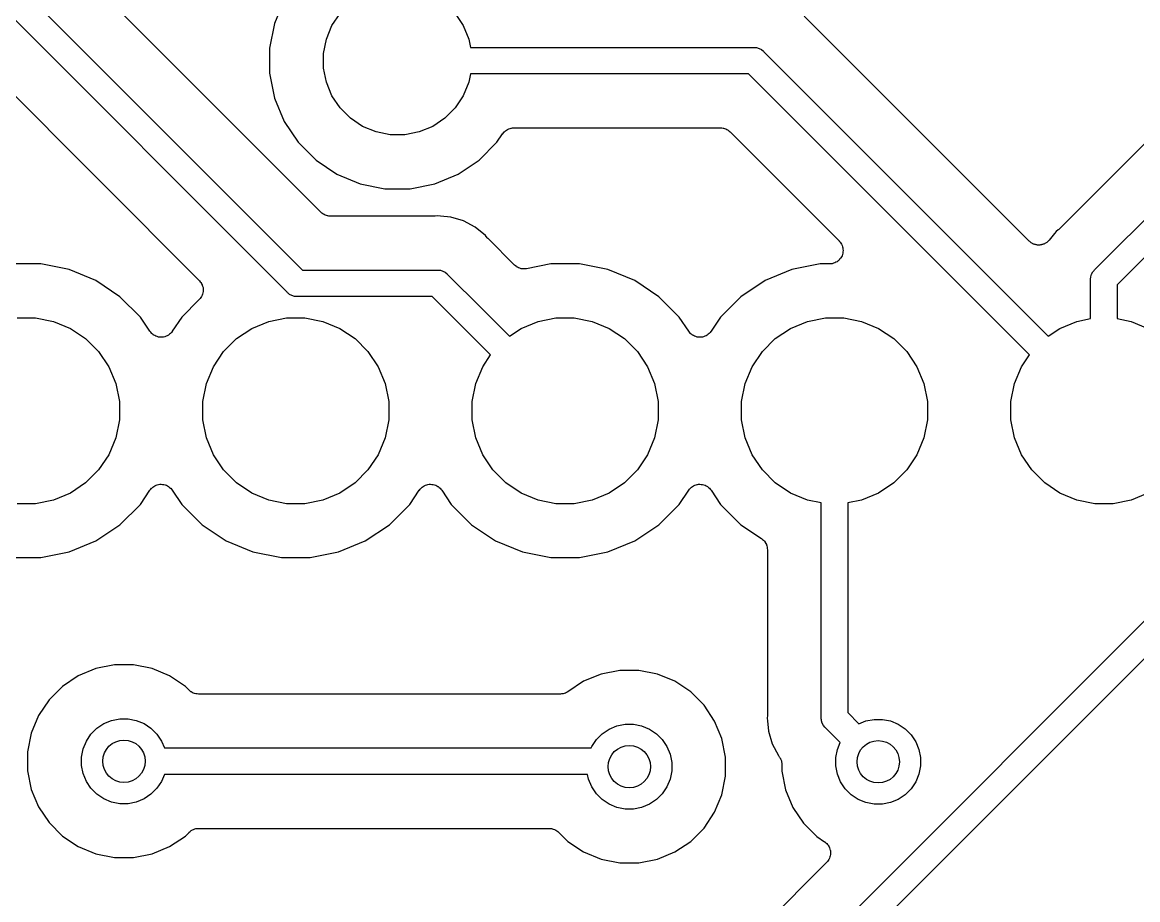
# Model space of a CAD drawing. Extents: x 1.13 to 10.46, y -5.5 to -3.29.
# Drawn here: x 1.7158 to 2.1299, y -4.8177 to -4.492 of the extents above; entities that cross this region are included whole.
import ezdxf

# ---------------------------------------------------------------- set-up
doc = ezdxf.new("R2010")
doc.units = 0
doc.header["$MEASUREMENT"] = 0
doc.layers.add('BLACK', color=7, linetype='CONTINUOUS')

msp = doc.modelspace()

# ---------------------------------------------------------------- linework, layer by layer
at = {"layer": 'BLACK', "linetype": 'CONTINUOUS'}
for p, q in [((1.64265, -4.40683), (1.81982, -4.584)), ((1.81413, -4.59223), (1.63442, -4.41252)), ((1.62224, -4.42863), (1.78151, -4.58789)), ((1.82664, -4.56254), (1.71768, -4.45357)), ((1.81302, -4.4838), (1.80944, -4.49244)), ((1.80944, -4.49244), (1.80762, -4.50162)), ((1.83075, -4.49327), (1.83376, -4.48877)), ((1.87648, -4.48877), (1.87949, -4.49327)), ((2.08961, -4.57326), (2.00606, -4.48972)), ((1.82867, -4.49828), (1.83075, -4.49327)), ((1.87949, -4.49327), (1.88156, -4.49828)), ((1.82762, -4.50359), (1.82867, -4.49828)), ((1.88156, -4.49828), (1.88218, -4.50138)), ((1.80762, -4.50162), (1.80762, -4.51098)), ((1.82762, -4.50901), (1.82762, -4.50359)), ((1.88218, -4.50138), (1.98716, -4.50138)), ((1.98716, -4.50138), (1.9874, -4.50135)), ((1.9874, -4.50135), (1.98764, -4.50138)), ((1.98764, -4.50138), (1.98764, -4.50138)), ((1.98764, -4.50138), (1.98837, -4.50145)), ((1.98837, -4.50145), (1.98929, -4.50173)), ((1.98929, -4.50173), (1.99015, -4.50219)), ((1.99015, -4.50219), (1.9909, -4.5028)), ((1.9909, -4.5028), (1.99105, -4.50299)), ((1.99105, -4.50299), (2.09662, -4.60856)), ((1.82867, -4.51432), (1.82762, -4.50901)), ((2.16365, -4.50586), (2.10074, -4.56877)), ((1.80762, -4.51098), (1.80944, -4.52015)), ((1.88218, -4.51122), (1.88156, -4.51432)), ((1.98536, -4.51122), (1.88218, -4.51122)), ((2.08966, -4.61552), (1.98536, -4.51122)), ((1.83075, -4.51933), (1.82867, -4.51432)), ((1.88156, -4.51432), (1.87949, -4.51933)), ((1.80944, -4.52015), (1.81302, -4.5288)), ((1.83376, -4.52383), (1.83075, -4.51933)), ((1.87949, -4.51933), (1.87648, -4.52383)), ((2.11401, -4.58378), (2.17866, -4.51913)), ((1.83759, -4.52766), (1.83376, -4.52383)), ((1.87648, -4.52383), (1.87265, -4.52766)), ((1.81302, -4.5288), (1.81822, -4.53658)), ((1.84209, -4.53067), (1.83759, -4.52766)), ((1.87265, -4.52766), (1.86814, -4.53067)), ((2.18435, -4.52736), (2.12224, -4.58947)), ((1.8471, -4.53274), (1.84209, -4.53067)), ((1.85241, -4.5338), (1.8471, -4.53274)), ((1.85783, -4.5338), (1.85241, -4.5338)), ((1.86314, -4.53274), (1.85783, -4.5338)), ((1.86814, -4.53067), (1.86314, -4.53274)), ((1.89201, -4.53658), (1.89411, -4.53344)), ((1.89411, -4.53344), (1.89412, -4.53343)), ((1.89412, -4.53342), (1.89415, -4.53338)), ((1.89412, -4.53343), (1.89412, -4.53342)), ((1.89412, -4.53342), (1.89412, -4.53342)), ((1.89415, -4.53338), (1.89445, -4.53303)), ((1.89445, -4.53303), (1.89474, -4.53267)), ((1.89474, -4.53267), (1.89476, -4.53266)), ((1.89476, -4.53266), (1.89478, -4.53264)), ((1.89478, -4.53264), (1.89514, -4.53235)), ((1.89514, -4.53235), (1.8955, -4.53206)), ((1.8955, -4.53206), (1.89552, -4.53204)), ((1.89552, -4.53204), (1.89554, -4.53203)), ((1.89554, -4.53203), (1.89595, -4.53182)), ((1.89595, -4.53182), (1.89636, -4.5316)), ((1.89636, -4.5316), (1.89638, -4.53159)), ((1.89638, -4.53159), (1.89641, -4.53158)), ((1.89641, -4.53158), (1.89685, -4.53145)), ((1.89685, -4.53145), (1.8973, -4.53132)), ((1.8973, -4.53132), (1.89732, -4.53131)), ((1.89732, -4.53131), (1.89734, -4.53131)), ((1.89734, -4.53131), (1.89781, -4.53127)), ((1.89781, -4.53127), (1.89827, -4.53122)), ((1.89827, -4.53122), (1.97501, -4.53122)), ((1.97501, -4.53122), (1.97502, -4.53122)), ((1.97502, -4.53122), (1.97503, -4.53122)), ((1.97503, -4.53122), (1.97503, -4.53122)), ((1.97503, -4.53122), (1.97508, -4.53122)), ((1.97508, -4.53122), (1.97554, -4.53127)), ((1.97554, -4.53127), (1.976, -4.53132)), ((1.976, -4.53132), (1.97602, -4.53133)), ((1.97602, -4.53133), (1.97605, -4.53133)), ((1.97605, -4.53133), (1.97649, -4.53147)), ((1.97649, -4.53147), (1.97693, -4.5316)), ((1.97693, -4.5316), (1.97695, -4.53162)), ((1.97695, -4.53162), (1.97698, -4.53162)), ((1.97698, -4.53162), (1.97738, -4.53185)), ((1.97738, -4.53185), (1.97779, -4.53207)), ((1.97779, -4.53207), (1.97781, -4.53208)), ((1.97781, -4.53208), (1.97783, -4.53209)), ((1.97783, -4.53209), (1.97819, -4.53239)), ((1.97819, -4.53239), (1.97854, -4.53268)), ((1.97854, -4.53268), (2.01904, -4.57318)), ((1.81822, -4.53658), (1.82484, -4.54319)), ((1.8854, -4.54319), (1.89201, -4.53658)), ((1.82484, -4.54319), (1.83262, -4.54839)), ((1.87762, -4.54839), (1.8854, -4.54319)), ((1.83262, -4.54839), (1.84126, -4.55197)), ((1.86897, -4.55197), (1.87762, -4.54839)), ((1.84126, -4.55197), (1.85044, -4.5538)), ((1.85044, -4.5538), (1.8598, -4.5538)), ((1.8598, -4.5538), (1.86897, -4.55197)), ((1.827, -4.56283), (1.82664, -4.56254)), ((1.82735, -4.56313), (1.827, -4.56283)), ((1.82738, -4.56314), (1.82735, -4.56313)), ((1.8274, -4.56316), (1.82738, -4.56314)), ((1.8278, -4.56338), (1.8274, -4.56316)), ((1.82821, -4.5636), (1.8278, -4.56338)), ((1.82823, -4.56361), (1.82821, -4.5636)), ((1.82826, -4.56362), (1.82823, -4.56361)), ((1.8287, -4.56376), (1.82826, -4.56362)), ((1.82914, -4.56389), (1.8287, -4.56376)), ((1.82916, -4.5639), (1.82914, -4.56389)), ((1.82919, -4.56391), (1.82916, -4.5639)), ((1.82965, -4.56395), (1.82919, -4.56391)), ((1.83011, -4.564), (1.82965, -4.56395)), ((1.83016, -4.564), (1.83011, -4.564)), ((1.83018, -4.564), (1.83016, -4.564)), ((1.83016, -4.564), (1.83016, -4.564)), ((1.83016, -4.564), (1.83016, -4.564)), ((1.86856, -4.564), (1.83018, -4.564)), ((1.86877, -4.56398), (1.86856, -4.564)), ((1.86898, -4.56399), (1.86877, -4.56398)), ((1.86905, -4.56398), (1.86898, -4.56399)), ((1.87003, -4.56388), (1.86905, -4.56398)), ((1.87101, -4.56398), (1.87003, -4.56388)), ((1.87491, -4.56436), (1.87101, -4.56398)), ((1.87101, -4.56398), (1.87101, -4.56398)), ((1.87961, -4.56579), (1.87491, -4.56436)), ((1.88394, -4.5681), (1.87961, -4.56579)), ((1.88773, -4.57122), (1.88394, -4.5681)), ((1.88836, -4.57198), (1.88773, -4.57122)), ((2.09899, -4.57048), (2.09701, -4.5729)), ((2.09962, -4.56972), (2.09899, -4.57048)), ((2.09899, -4.57048), (2.09899, -4.57048)), ((2.10038, -4.5691), (2.09962, -4.56972)), ((2.10053, -4.56895), (2.10038, -4.5691)), ((2.10069, -4.56882), (2.10053, -4.56895)), ((2.10074, -4.56877), (2.10069, -4.56882)), ((1.88851, -4.57213), (1.88836, -4.57198)), ((1.88864, -4.57229), (1.88851, -4.57213)), ((1.88869, -4.57234), (1.88864, -4.57229)), ((1.89848, -4.58213), (1.88869, -4.57234)), ((2.01904, -4.57318), (2.01908, -4.57322)), ((2.01908, -4.57322), (2.01908, -4.57322)), ((2.01908, -4.57322), (2.01908, -4.57322)), ((2.01908, -4.57322), (2.01909, -4.57323)), ((2.01909, -4.57323), (2.01939, -4.57361)), ((2.01939, -4.57361), (2.01969, -4.57398)), ((2.01969, -4.57398), (2.0197, -4.57399)), ((2.0197, -4.57399), (2.0197, -4.574)), ((2.0197, -4.574), (2.01992, -4.57442)), ((2.01992, -4.57442), (2.02014, -4.57485)), ((2.02014, -4.57485), (2.02015, -4.57486)), ((2.02015, -4.57486), (2.02015, -4.57486)), ((2.02015, -4.57486), (2.02028, -4.57532)), ((2.02028, -4.57532), (2.02042, -4.57578)), ((2.08978, -4.57341), (2.08961, -4.57326)), ((2.08995, -4.57357), (2.08978, -4.57341)), ((2.09016, -4.57372), (2.08995, -4.57357)), ((2.09036, -4.57388), (2.09016, -4.57372)), ((2.09056, -4.57399), (2.09036, -4.57388)), ((2.09075, -4.57412), (2.09056, -4.57399)), ((2.09099, -4.57422), (2.09075, -4.57412)), ((2.09122, -4.57434), (2.09099, -4.57422)), ((2.09144, -4.57441), (2.09122, -4.57434)), ((2.09165, -4.5745), (2.09144, -4.57441)), ((2.09191, -4.57455), (2.09165, -4.5745)), ((2.09216, -4.57463), (2.09191, -4.57455)), ((2.09238, -4.57465), (2.09216, -4.57463)), ((2.09261, -4.5747), (2.09238, -4.57465)), ((2.09287, -4.5747), (2.09261, -4.5747)), ((2.09313, -4.57473), (2.09287, -4.5747)), ((2.09335, -4.57471), (2.09313, -4.57473)), ((2.09358, -4.57471), (2.09335, -4.57471)), ((2.09384, -4.57466), (2.09358, -4.57471)), ((2.0941, -4.57463), (2.09384, -4.57466)), ((2.09432, -4.57457), (2.0941, -4.57463)), ((2.09454, -4.57453), (2.09432, -4.57457)), ((2.09478, -4.57443), (2.09454, -4.57453)), ((2.09503, -4.57436), (2.09478, -4.57443)), ((2.09524, -4.57425), (2.09503, -4.57436)), ((2.09545, -4.57416), (2.09524, -4.57425)), ((2.09567, -4.57402), (2.09545, -4.57416)), ((2.0959, -4.5739), (2.09567, -4.57402)), ((2.09607, -4.57376), (2.0959, -4.5739)), ((2.09627, -4.57363), (2.09607, -4.57376)), ((2.09645, -4.57345), (2.09627, -4.57363)), ((2.09665, -4.57329), (2.09645, -4.57345)), ((2.0968, -4.57311), (2.09665, -4.57329)), ((2.09696, -4.57295), (2.0968, -4.57311)), ((2.09701, -4.5729), (2.09696, -4.57295)), ((2.01989, -4.57908), (2.01965, -4.57952)), ((2.02011, -4.57867), (2.01989, -4.57908)), ((2.02012, -4.57866), (2.02011, -4.57867)), ((2.02011, -4.57867), (2.02011, -4.57867)), ((2.02026, -4.57819), (2.02012, -4.57866)), ((2.0204, -4.57774), (2.02026, -4.57819)), ((2.02041, -4.57773), (2.0204, -4.57773)), ((2.0204, -4.57773), (2.0204, -4.57774)), ((2.02046, -4.57724), (2.02041, -4.57773)), ((2.02042, -4.57578), (2.02042, -4.57579)), ((2.02042, -4.57579), (2.02042, -4.5758)), ((2.02042, -4.5758), (2.02046, -4.57626)), ((2.02046, -4.57626), (2.02051, -4.57676)), ((2.02051, -4.57677), (2.02046, -4.57724)), ((2.02051, -4.57676), (2.02051, -4.57676)), ((2.02051, -4.57676), (2.02051, -4.57677)), ((1.72269, -4.58172), (1.71196, -4.58172)), ((1.73322, -4.58381), (1.72269, -4.58172)), ((1.89884, -4.58243), (1.89848, -4.58213)), ((1.8992, -4.58273), (1.89884, -4.58243)), ((1.89922, -4.58274), (1.8992, -4.58273)), ((1.89924, -4.58275), (1.89922, -4.58274)), ((1.89964, -4.58297), (1.89924, -4.58275)), ((1.90005, -4.5832), (1.89964, -4.58297)), ((1.90007, -4.5832), (1.90005, -4.5832)), ((1.9001, -4.58322), (1.90007, -4.5832)), ((1.90054, -4.58335), (1.9001, -4.58322)), ((1.90098, -4.58349), (1.90054, -4.58335)), ((1.90101, -4.58349), (1.90098, -4.58349)), ((1.90103, -4.5835), (1.90101, -4.58349)), ((1.90149, -4.58355), (1.90103, -4.5835)), ((1.90195, -4.5836), (1.90149, -4.58355)), ((1.90198, -4.5836), (1.90195, -4.5836)), ((1.902, -4.5836), (1.90198, -4.5836)), ((1.90246, -4.58356), (1.902, -4.5836)), ((1.90292, -4.58352), (1.90246, -4.58356)), ((1.90297, -4.58351), (1.90292, -4.58352)), ((1.90299, -4.5835), (1.90297, -4.58351)), ((1.90297, -4.58351), (1.90297, -4.58351)), ((1.90297, -4.58351), (1.90297, -4.58351)), ((1.91196, -4.58172), (1.90299, -4.5835)), ((1.92269, -4.58172), (1.91196, -4.58172)), ((1.93322, -4.58381), (1.92269, -4.58172)), ((2.01196, -4.58172), (2.00143, -4.58381)), ((2.01551, -4.58172), (2.01196, -4.58172)), ((2.01599, -4.58167), (2.01551, -4.58172)), ((2.01646, -4.58163), (2.01599, -4.58167)), ((2.01647, -4.58163), (2.01646, -4.58163)), ((2.01648, -4.58163), (2.01647, -4.58163)), ((2.01694, -4.58149), (2.01648, -4.58163)), ((2.0174, -4.58135), (2.01694, -4.58149)), ((2.01741, -4.58134), (2.0174, -4.58135)), ((2.0174, -4.58135), (2.0174, -4.58135)), ((2.01784, -4.58112), (2.01741, -4.58134)), ((2.01826, -4.58089), (2.01784, -4.58112)), ((2.01827, -4.58089), (2.01826, -4.58089)), ((2.01865, -4.58058), (2.01827, -4.58089)), ((2.01827, -4.58089), (2.01827, -4.58089)), ((2.01902, -4.58028), (2.01865, -4.58058)), ((2.01903, -4.58027), (2.01902, -4.58027)), ((2.01902, -4.58027), (2.01902, -4.58028)), ((2.01934, -4.57989), (2.01903, -4.58027)), ((2.01964, -4.57953), (2.01934, -4.57989)), ((2.01965, -4.57952), (2.01964, -4.57953)), ((2.01965, -4.57952), (2.01965, -4.57952)), ((1.74314, -4.58792), (1.73322, -4.58381)), ((1.81982, -4.584), (1.86979, -4.584)), ((1.86979, -4.584), (1.87003, -4.58398)), ((1.87003, -4.58398), (1.87027, -4.584)), ((1.87027, -4.584), (1.87027, -4.584)), ((1.87027, -4.584), (1.87099, -4.58408)), ((1.87099, -4.58408), (1.87192, -4.58436)), ((1.87192, -4.58436), (1.87277, -4.58481)), ((1.87277, -4.58481), (1.87352, -4.58543)), ((1.87352, -4.58543), (1.87368, -4.58562)), ((1.87368, -4.58562), (1.88647, -4.59841)), ((1.94314, -4.58792), (1.93322, -4.58381)), ((2.00143, -4.58381), (1.99151, -4.58792)), ((2.11238, -4.58743), (2.11247, -4.58647)), ((2.1124, -4.58767), (2.11238, -4.58743)), ((2.1124, -4.60202), (2.1124, -4.58767)), ((2.11247, -4.58647), (2.11275, -4.58554)), ((2.11275, -4.58554), (2.11321, -4.58468)), ((2.11321, -4.58468), (2.11367, -4.58412)), ((2.11367, -4.58412), (2.11383, -4.58393)), ((2.11367, -4.58412), (2.11367, -4.58412)), ((2.11383, -4.58393), (2.11401, -4.58378)), ((1.75206, -4.59389), (1.74314, -4.58792)), ((1.78151, -4.58789), (1.78153, -4.58792)), ((1.78153, -4.58792), (1.78153, -4.58792)), ((1.78153, -4.58792), (1.78153, -4.58792)), ((1.78153, -4.58792), (1.78155, -4.58794)), ((1.78155, -4.58794), (1.78185, -4.58831)), ((1.78185, -4.58831), (1.78214, -4.58867)), ((1.78214, -4.58867), (1.78215, -4.58869)), ((1.78215, -4.58869), (1.78216, -4.5887)), ((1.78216, -4.5887), (1.78238, -4.58912)), ((1.78238, -4.58912), (1.7826, -4.58954)), ((1.7826, -4.58954), (1.7826, -4.58955)), ((1.7826, -4.58955), (1.78261, -4.58957)), ((1.78261, -4.58957), (1.78274, -4.59002)), ((1.78274, -4.59002), (1.78288, -4.59047)), ((1.78288, -4.59047), (1.78288, -4.59049)), ((1.78288, -4.59049), (1.78289, -4.59051)), ((1.78289, -4.59051), (1.78293, -4.59097)), ((1.78297, -4.59148), (1.78292, -4.59195)), ((1.78293, -4.59097), (1.78297, -4.59144)), ((1.78297, -4.59144), (1.78297, -4.59146)), ((1.78297, -4.59146), (1.78297, -4.59148)), ((1.95206, -4.59389), (1.94314, -4.58792)), ((1.99151, -4.58792), (1.98258, -4.59389)), ((2.12224, -4.58947), (2.12224, -4.60202)), ((1.75966, -4.60148), (1.75206, -4.59389)), ((1.78151, -4.59496), (1.77499, -4.60148)), ((1.7818, -4.5946), (1.78151, -4.59496)), ((1.78211, -4.59424), (1.7818, -4.5946)), ((1.78213, -4.59421), (1.78211, -4.59422)), ((1.78211, -4.59422), (1.78211, -4.59424)), ((1.78235, -4.59379), (1.78213, -4.59421)), ((1.78257, -4.59338), (1.78235, -4.59379)), ((1.78258, -4.59336), (1.78257, -4.59338)), ((1.78259, -4.59335), (1.78258, -4.59336)), ((1.78272, -4.5929), (1.78259, -4.59335)), ((1.78286, -4.59245), (1.78272, -4.5929)), ((1.78287, -4.59243), (1.78286, -4.59245)), ((1.78292, -4.59195), (1.78287, -4.59242)), ((1.78287, -4.59242), (1.78287, -4.59243)), ((1.81429, -4.59242), (1.81413, -4.59223)), ((1.81447, -4.59258), (1.81429, -4.59242)), ((1.81487, -4.5929), (1.81447, -4.59258)), ((1.81447, -4.59258), (1.81447, -4.59258)), ((1.81504, -4.59304), (1.81487, -4.5929)), ((1.81589, -4.59349), (1.81504, -4.59304)), ((1.81682, -4.59378), (1.81589, -4.59349)), ((1.81754, -4.59385), (1.81682, -4.59378)), ((1.81778, -4.59387), (1.81754, -4.59385)), ((1.81754, -4.59385), (1.81754, -4.59385)), ((1.81802, -4.59385), (1.81778, -4.59387)), ((1.86799, -4.59385), (1.81802, -4.59385)), ((1.87951, -4.60537), (1.86799, -4.59385)), ((1.95966, -4.60148), (1.95206, -4.59389)), ((1.98258, -4.59389), (1.97499, -4.60148)), ((1.88647, -4.59841), (1.88647, -4.59841)), ((1.88647, -4.59841), (1.89662, -4.60856)), ((1.71392, -4.60172), (1.72072, -4.60172)), ((1.72072, -4.60172), (1.72739, -4.60305)), ((1.72739, -4.60305), (1.73366, -4.60565)), ((1.76317, -4.60673), (1.75966, -4.60148)), ((1.77499, -4.60148), (1.77148, -4.60673)), ((1.80098, -4.60565), (1.80726, -4.60305)), ((1.80726, -4.60305), (1.81392, -4.60172)), ((1.81392, -4.60172), (1.82072, -4.60172)), ((1.82072, -4.60172), (1.82739, -4.60305)), ((1.82739, -4.60305), (1.83366, -4.60565)), ((1.90098, -4.60565), (1.90726, -4.60305)), ((1.90726, -4.60305), (1.91392, -4.60172)), ((1.91392, -4.60172), (1.92072, -4.60172)), ((1.92072, -4.60172), (1.92739, -4.60305)), ((1.92739, -4.60305), (1.93366, -4.60565)), ((1.96317, -4.60673), (1.95966, -4.60148)), ((1.97499, -4.60148), (1.97148, -4.60673)), ((2.00098, -4.60565), (2.00726, -4.60305)), ((2.00726, -4.60305), (2.01392, -4.60172)), ((2.01392, -4.60172), (2.02072, -4.60172)), ((2.02072, -4.60172), (2.02739, -4.60305)), ((2.02739, -4.60305), (2.03366, -4.60565)), ((2.10098, -4.60565), (2.10726, -4.60305)), ((2.10726, -4.60305), (2.1124, -4.60202)), ((2.12224, -4.60202), (2.12739, -4.60305)), ((2.12739, -4.60305), (2.13366, -4.60565)), ((1.73366, -4.60565), (1.73932, -4.60942)), ((1.76347, -4.6071), (1.76317, -4.60673)), ((1.76377, -4.60747), (1.76347, -4.6071)), ((1.76378, -4.60748), (1.76377, -4.60747)), ((1.76378, -4.60749), (1.76378, -4.60748)), ((1.76415, -4.60779), (1.76378, -4.60749)), ((1.76452, -4.60809), (1.76415, -4.60779)), ((1.76453, -4.6081), (1.76452, -4.60809)), ((1.76454, -4.60811), (1.76453, -4.6081)), ((1.76496, -4.60833), (1.76454, -4.60811)), ((1.76537, -4.60856), (1.76496, -4.60833)), ((1.76963, -4.60836), (1.76921, -4.60858)), ((1.77005, -4.60814), (1.76963, -4.60836)), ((1.77006, -4.60814), (1.77005, -4.60814)), ((1.77007, -4.60813), (1.77006, -4.60814)), ((1.77044, -4.60784), (1.77007, -4.60813)), ((1.77081, -4.60754), (1.77044, -4.60784)), ((1.77082, -4.60752), (1.77081, -4.60754)), ((1.77083, -4.60752), (1.77082, -4.60752)), ((1.77113, -4.60716), (1.77083, -4.60752)), ((1.77144, -4.60679), (1.77113, -4.60716)), ((1.77146, -4.60677), (1.77144, -4.60679)), ((1.77148, -4.60673), (1.77146, -4.60677)), ((1.77146, -4.60677), (1.77146, -4.60677)), ((1.77146, -4.60677), (1.77146, -4.60677)), ((1.79533, -4.60942), (1.80098, -4.60565)), ((1.83366, -4.60565), (1.83932, -4.60942)), ((1.88966, -4.61552), (1.87951, -4.60537)), ((1.87951, -4.60537), (1.87951, -4.60537)), ((1.89662, -4.60856), (1.90098, -4.60565)), ((1.93366, -4.60565), (1.93932, -4.60942)), ((1.96347, -4.6071), (1.96317, -4.60673)), ((1.96377, -4.60747), (1.96347, -4.6071)), ((1.96378, -4.60748), (1.96377, -4.60747)), ((1.96378, -4.60749), (1.96378, -4.60748)), ((1.96415, -4.60779), (1.96378, -4.60749)), ((1.96452, -4.60809), (1.96415, -4.60779)), ((1.96453, -4.6081), (1.96452, -4.60809)), ((1.96454, -4.60811), (1.96453, -4.6081)), ((1.96496, -4.60833), (1.96454, -4.60811)), ((1.96537, -4.60856), (1.96496, -4.60833)), ((1.96963, -4.60836), (1.96921, -4.60858)), ((1.97005, -4.60814), (1.96963, -4.60836)), ((1.97006, -4.60814), (1.97005, -4.60814)), ((1.97007, -4.60813), (1.97006, -4.60814)), ((1.97044, -4.60784), (1.97007, -4.60813)), ((1.97081, -4.60754), (1.97044, -4.60784)), ((1.97082, -4.60752), (1.97081, -4.60754)), ((1.97083, -4.60752), (1.97082, -4.60752)), ((1.97113, -4.60716), (1.97083, -4.60752)), ((1.97144, -4.60679), (1.97113, -4.60716)), ((1.97146, -4.60677), (1.97144, -4.60679)), ((1.97148, -4.60673), (1.97146, -4.60677)), ((1.97146, -4.60677), (1.97146, -4.60677)), ((1.97146, -4.60677), (1.97146, -4.60677)), ((1.99533, -4.60942), (2.00098, -4.60565)), ((2.03366, -4.60565), (2.03932, -4.60942)), ((2.09662, -4.60856), (2.10098, -4.60565)), ((1.73932, -4.60942), (1.74412, -4.61423)), ((1.76539, -4.60856), (1.76537, -4.60856)), ((1.7654, -4.60857), (1.76539, -4.60856)), ((1.76585, -4.60871), (1.7654, -4.60857)), ((1.7663, -4.60885), (1.76585, -4.60871)), ((1.76632, -4.60885), (1.7663, -4.60885)), ((1.76633, -4.60885), (1.76632, -4.60885)), ((1.7668, -4.6089), (1.76633, -4.60885)), ((1.76727, -4.60895), (1.7668, -4.6089)), ((1.76729, -4.60895), (1.76727, -4.60895)), ((1.7673, -4.60895), (1.76729, -4.60895)), ((1.76777, -4.60891), (1.7673, -4.60895)), ((1.76825, -4.60887), (1.76777, -4.60891)), ((1.76826, -4.60886), (1.76825, -4.60887)), ((1.76827, -4.60886), (1.76826, -4.60886)), ((1.76873, -4.60873), (1.76827, -4.60886)), ((1.76918, -4.60859), (1.76873, -4.60873)), ((1.7692, -4.60859), (1.76918, -4.60859)), ((1.76921, -4.60858), (1.7692, -4.60859)), ((1.79052, -4.61423), (1.79533, -4.60942)), ((1.83932, -4.60942), (1.84412, -4.61423)), ((1.93932, -4.60942), (1.94412, -4.61423)), ((1.96539, -4.60856), (1.96537, -4.60856)), ((1.9654, -4.60857), (1.96539, -4.60856)), ((1.96585, -4.60871), (1.9654, -4.60857)), ((1.9663, -4.60885), (1.96585, -4.60871)), ((1.96632, -4.60885), (1.9663, -4.60885)), ((1.96633, -4.60885), (1.96632, -4.60885)), ((1.9668, -4.6089), (1.96633, -4.60885)), ((1.96727, -4.60895), (1.9668, -4.6089)), ((1.96729, -4.60895), (1.96727, -4.60895)), ((1.9673, -4.60895), (1.96729, -4.60895)), ((1.96777, -4.60891), (1.9673, -4.60895)), ((1.96825, -4.60887), (1.96777, -4.60891)), ((1.96826, -4.60886), (1.96825, -4.60887)), ((1.96827, -4.60886), (1.96826, -4.60886)), ((1.96873, -4.60873), (1.96827, -4.60886)), ((1.96918, -4.60859), (1.96873, -4.60873)), ((1.9692, -4.60859), (1.96918, -4.60859)), ((1.96921, -4.60858), (1.9692, -4.60859)), ((1.99052, -4.61423), (1.99533, -4.60942)), ((2.03932, -4.60942), (2.04412, -4.61423)), ((1.74412, -4.61423), (1.7479, -4.61988)), ((1.78675, -4.61988), (1.79052, -4.61423)), ((1.84412, -4.61423), (1.8479, -4.61988)), ((1.88675, -4.61988), (1.88966, -4.61552)), ((1.94412, -4.61423), (1.9479, -4.61988)), ((1.98675, -4.61988), (1.99052, -4.61423)), ((2.04412, -4.61423), (2.0479, -4.61988)), ((2.08675, -4.61988), (2.08966, -4.61552)), ((1.7479, -4.61988), (1.7505, -4.62616)), ((1.78415, -4.62616), (1.78675, -4.61988)), ((1.8479, -4.61988), (1.8505, -4.62616)), ((1.88415, -4.62616), (1.88675, -4.61988)), ((1.9479, -4.61988), (1.9505, -4.62616)), ((1.98415, -4.62616), (1.98675, -4.61988)), ((2.0479, -4.61988), (2.0505, -4.62616)), ((2.08415, -4.62616), (2.08675, -4.61988)), ((1.7505, -4.62616), (1.75182, -4.63282)), ((1.78282, -4.63282), (1.78415, -4.62616)), ((1.8505, -4.62616), (1.85182, -4.63282)), ((1.88282, -4.63282), (1.88415, -4.62616)), ((1.9505, -4.62616), (1.95182, -4.63282)), ((1.98282, -4.63282), (1.98415, -4.62616)), ((2.0505, -4.62616), (2.05182, -4.63282)), ((2.08282, -4.63282), (2.08415, -4.62616)), ((1.75182, -4.63282), (1.75182, -4.63962)), ((1.78282, -4.63962), (1.78282, -4.63282)), ((1.85182, -4.63282), (1.85182, -4.63962)), ((1.88282, -4.63962), (1.88282, -4.63282)), ((1.95182, -4.63282), (1.95182, -4.63962)), ((1.98282, -4.63962), (1.98282, -4.63282)), ((2.05182, -4.63282), (2.05182, -4.63962)), ((2.08282, -4.63962), (2.08282, -4.63282)), ((1.75182, -4.63962), (1.7505, -4.64628)), ((1.78415, -4.64628), (1.78282, -4.63962)), ((1.85182, -4.63962), (1.8505, -4.64628)), ((1.88415, -4.64628), (1.88282, -4.63962)), ((1.95182, -4.63962), (1.9505, -4.64628)), ((1.98415, -4.64628), (1.98282, -4.63962)), ((2.05182, -4.63962), (2.0505, -4.64628)), ((2.08415, -4.64628), (2.08282, -4.63962)), ((1.7505, -4.64628), (1.7479, -4.65256)), ((1.78675, -4.65256), (1.78415, -4.64628)), ((1.8505, -4.64628), (1.8479, -4.65256)), ((1.88675, -4.65256), (1.88415, -4.64628)), ((1.9505, -4.64628), (1.9479, -4.65256)), ((1.98675, -4.65256), (1.98415, -4.64628)), ((2.0505, -4.64628), (2.0479, -4.65256)), ((2.08675, -4.65256), (2.08415, -4.64628)), ((1.7479, -4.65256), (1.74412, -4.65821)), ((1.79052, -4.65821), (1.78675, -4.65256)), ((1.8479, -4.65256), (1.84412, -4.65821)), ((1.89052, -4.65821), (1.88675, -4.65256)), ((1.9479, -4.65256), (1.94412, -4.65821)), ((1.99052, -4.65821), (1.98675, -4.65256)), ((2.0479, -4.65256), (2.04412, -4.65821)), ((2.09052, -4.65821), (2.08675, -4.65256)), ((1.92702, -4.91956), (2.18966, -4.65692)), ((1.74412, -4.65821), (1.73932, -4.66302)), ((1.79533, -4.66302), (1.79052, -4.65821)), ((1.84412, -4.65821), (1.83932, -4.66302)), ((1.89533, -4.66302), (1.89052, -4.65821)), ((1.94412, -4.65821), (1.93932, -4.66302)), ((1.99533, -4.66302), (1.99052, -4.65821)), ((2.04412, -4.65821), (2.03932, -4.66302)), ((2.09533, -4.66302), (2.09052, -4.65821)), ((1.73932, -4.66302), (1.73366, -4.66679)), ((1.75966, -4.67096), (1.76317, -4.66571)), ((1.76317, -4.66571), (1.76319, -4.66567)), ((1.76319, -4.66567), (1.7632, -4.66565)), ((1.76319, -4.66567), (1.76319, -4.66567)), ((1.76319, -4.66567), (1.76319, -4.66567)), ((1.7632, -4.66565), (1.76351, -4.66528)), ((1.76351, -4.66528), (1.76382, -4.66492)), ((1.76382, -4.66492), (1.76383, -4.66492)), ((1.76383, -4.66491), (1.76421, -4.66461)), ((1.76383, -4.66492), (1.76383, -4.66491)), ((1.76421, -4.66461), (1.76457, -4.66431)), ((1.76457, -4.66431), (1.76459, -4.6643)), ((1.76459, -4.6643), (1.7646, -4.6643)), ((1.7646, -4.6643), (1.76502, -4.66408)), ((1.76502, -4.66408), (1.76544, -4.66386)), ((1.76544, -4.66386), (1.76545, -4.66385)), ((1.76545, -4.66385), (1.76546, -4.66385)), ((1.76546, -4.66385), (1.76592, -4.66371)), ((1.76592, -4.66371), (1.76637, -4.66358)), ((1.76637, -4.66358), (1.76639, -4.66358)), ((1.76639, -4.66358), (1.7664, -4.66357)), ((1.7664, -4.66357), (1.76687, -4.66353)), ((1.76687, -4.66353), (1.76734, -4.66349)), ((1.76734, -4.66349), (1.76736, -4.66349)), ((1.76736, -4.66349), (1.76737, -4.66349)), ((1.76737, -4.66349), (1.76784, -4.66354)), ((1.76784, -4.66354), (1.76832, -4.66359)), ((1.76832, -4.66359), (1.76833, -4.66359)), ((1.76833, -4.66359), (1.76834, -4.66359)), ((1.76834, -4.66359), (1.76879, -4.66373)), ((1.76879, -4.66373), (1.76925, -4.66387)), ((1.76925, -4.66387), (1.76926, -4.66388)), ((1.76926, -4.66388), (1.76927, -4.66388)), ((1.76927, -4.66388), (1.76969, -4.66411)), ((1.76969, -4.66411), (1.77011, -4.66433)), ((1.77011, -4.66433), (1.77012, -4.66434)), ((1.77012, -4.66434), (1.77013, -4.66435)), ((1.77013, -4.66435), (1.77049, -4.66465)), ((1.77049, -4.66465), (1.77086, -4.66495)), ((1.77086, -4.66495), (1.77087, -4.66497)), ((1.77087, -4.66497), (1.77088, -4.66497)), ((1.77088, -4.66497), (1.77118, -4.66534)), ((1.77118, -4.66534), (1.77148, -4.66571)), ((1.77148, -4.66571), (1.77499, -4.67096)), ((1.80098, -4.66679), (1.79533, -4.66302)), ((1.83932, -4.66302), (1.83366, -4.66679)), ((1.85966, -4.67096), (1.86317, -4.66571)), ((1.86317, -4.66571), (1.86319, -4.66567)), ((1.86319, -4.66567), (1.8632, -4.66565)), ((1.86319, -4.66567), (1.86319, -4.66567)), ((1.86319, -4.66567), (1.86319, -4.66567)), ((1.8632, -4.66565), (1.86351, -4.66528)), ((1.86351, -4.66528), (1.86382, -4.66492)), ((1.86382, -4.66492), (1.86383, -4.66492)), ((1.86383, -4.66491), (1.86421, -4.66461)), ((1.86383, -4.66492), (1.86383, -4.66491)), ((1.86421, -4.66461), (1.86457, -4.66431)), ((1.86457, -4.66431), (1.86459, -4.6643)), ((1.86459, -4.6643), (1.8646, -4.6643)), ((1.8646, -4.6643), (1.86502, -4.66408)), ((1.86502, -4.66408), (1.86544, -4.66386)), ((1.86544, -4.66386), (1.86545, -4.66385)), ((1.86545, -4.66385), (1.86546, -4.66385)), ((1.86546, -4.66385), (1.86592, -4.66371)), ((1.86592, -4.66371), (1.86637, -4.66358)), ((1.86637, -4.66358), (1.86639, -4.66358)), ((1.86639, -4.66358), (1.8664, -4.66357)), ((1.8664, -4.66357), (1.86687, -4.66353)), ((1.86687, -4.66353), (1.86734, -4.66349)), ((1.86734, -4.66349), (1.86736, -4.66349)), ((1.86736, -4.66349), (1.86737, -4.66349)), ((1.86737, -4.66349), (1.86784, -4.66354)), ((1.86784, -4.66354), (1.86832, -4.66359)), ((1.86832, -4.66359), (1.86833, -4.66359)), ((1.86833, -4.66359), (1.86834, -4.66359)), ((1.86834, -4.66359), (1.86879, -4.66373)), ((1.86879, -4.66373), (1.86925, -4.66387)), ((1.86925, -4.66387), (1.86926, -4.66388)), ((1.86926, -4.66388), (1.86927, -4.66388)), ((1.86927, -4.66388), (1.86969, -4.66411)), ((1.86969, -4.66411), (1.87011, -4.66433)), ((1.87011, -4.66433), (1.87012, -4.66434)), ((1.87012, -4.66434), (1.87013, -4.66435)), ((1.87013, -4.66435), (1.87049, -4.66465)), ((1.87049, -4.66465), (1.87086, -4.66495)), ((1.87086, -4.66495), (1.87087, -4.66497)), ((1.87087, -4.66497), (1.87088, -4.66497)), ((1.87088, -4.66497), (1.87118, -4.66534)), ((1.87118, -4.66534), (1.87148, -4.66571)), ((1.87148, -4.66571), (1.87499, -4.67096)), ((1.90098, -4.66679), (1.89533, -4.66302)), ((1.93932, -4.66302), (1.93366, -4.66679)), ((2.19662, -4.66388), (1.93525, -4.92525)), ((1.95966, -4.67096), (1.96317, -4.66571)), ((1.96317, -4.66571), (1.96319, -4.66567)), ((1.96319, -4.66567), (1.9632, -4.66565)), ((1.96319, -4.66567), (1.96319, -4.66567)), ((1.96319, -4.66567), (1.96319, -4.66567)), ((1.9632, -4.66565), (1.96351, -4.66528)), ((1.96351, -4.66528), (1.96382, -4.66492)), ((1.96382, -4.66492), (1.96383, -4.66492)), ((1.96383, -4.66491), (1.96421, -4.66461)), ((1.96383, -4.66492), (1.96383, -4.66491)), ((1.96421, -4.66461), (1.96457, -4.66431)), ((1.96457, -4.66431), (1.96459, -4.6643)), ((1.96459, -4.6643), (1.9646, -4.6643)), ((1.9646, -4.6643), (1.96502, -4.66408)), ((1.96502, -4.66408), (1.96544, -4.66386)), ((1.96544, -4.66386), (1.96545, -4.66385)), ((1.96545, -4.66385), (1.96546, -4.66385)), ((1.96546, -4.66385), (1.96592, -4.66371)), ((1.96592, -4.66371), (1.96637, -4.66358)), ((1.96637, -4.66358), (1.96639, -4.66358)), ((1.96639, -4.66358), (1.9664, -4.66357)), ((1.9664, -4.66357), (1.96687, -4.66353)), ((1.96687, -4.66353), (1.96734, -4.66349)), ((1.96734, -4.66349), (1.96736, -4.66349)), ((1.96736, -4.66349), (1.96737, -4.66349)), ((1.96737, -4.66349), (1.96784, -4.66354)), ((1.96784, -4.66354), (1.96832, -4.66359)), ((1.96832, -4.66359), (1.96833, -4.66359)), ((1.96833, -4.66359), (1.96834, -4.66359)), ((1.96834, -4.66359), (1.96879, -4.66373)), ((1.96879, -4.66373), (1.96925, -4.66387)), ((1.96925, -4.66387), (1.96926, -4.66388)), ((1.96926, -4.66388), (1.96927, -4.66388)), ((1.96927, -4.66388), (1.96969, -4.66411)), ((1.96969, -4.66411), (1.97011, -4.66433)), ((1.97011, -4.66433), (1.97012, -4.66434)), ((1.97012, -4.66434), (1.97013, -4.66435)), ((1.97013, -4.66435), (1.97049, -4.66465)), ((1.97049, -4.66465), (1.97086, -4.66495)), ((1.97086, -4.66495), (1.97087, -4.66497)), ((1.97087, -4.66497), (1.97088, -4.66497)), ((1.97088, -4.66497), (1.97118, -4.66534)), ((1.97118, -4.66534), (1.97148, -4.66571)), ((1.97148, -4.66571), (1.97499, -4.67096)), ((2.00098, -4.66679), (1.99533, -4.66302)), ((2.03932, -4.66302), (2.03366, -4.66679)), ((2.10098, -4.66679), (2.09533, -4.66302)), ((1.72739, -4.66939), (1.72072, -4.67072)), ((1.73366, -4.66679), (1.72739, -4.66939)), ((1.80726, -4.66939), (1.80098, -4.66679)), ((1.81392, -4.67072), (1.80726, -4.66939)), ((1.82739, -4.66939), (1.82072, -4.67072)), ((1.83366, -4.66679), (1.82739, -4.66939)), ((1.90726, -4.66939), (1.90098, -4.66679)), ((1.91392, -4.67072), (1.90726, -4.66939)), ((1.92739, -4.66939), (1.92072, -4.67072)), ((1.93366, -4.66679), (1.92739, -4.66939)), ((2.00726, -4.66939), (2.00098, -4.66679)), ((2.0124, -4.67042), (2.00726, -4.66939)), ((2.0124, -4.75007), (2.0124, -4.67042)), ((2.02739, -4.66939), (2.02224, -4.67042)), ((2.02224, -4.67042), (2.02224, -4.74827)), ((2.03366, -4.66679), (2.02739, -4.66939)), ((2.10726, -4.66939), (2.10098, -4.66679)), ((2.11392, -4.67072), (2.10726, -4.66939)), ((2.12739, -4.66939), (2.12072, -4.67072)), ((2.13366, -4.66679), (2.12739, -4.66939)), ((1.72072, -4.67072), (1.71392, -4.67072)), ((1.75206, -4.67855), (1.75966, -4.67096)), ((1.77499, -4.67096), (1.78258, -4.67855)), ((1.82072, -4.67072), (1.81392, -4.67072)), ((1.85206, -4.67855), (1.85966, -4.67096)), ((1.87499, -4.67096), (1.88258, -4.67855)), ((1.92072, -4.67072), (1.91392, -4.67072)), ((1.95206, -4.67855), (1.95966, -4.67096)), ((1.97499, -4.67096), (1.98258, -4.67855)), ((2.12072, -4.67072), (2.11392, -4.67072)), ((1.74314, -4.68452), (1.75206, -4.67855)), ((1.78258, -4.67855), (1.79151, -4.68452)), ((1.84314, -4.68452), (1.85206, -4.67855)), ((1.88258, -4.67855), (1.89151, -4.68452)), ((1.94314, -4.68452), (1.95206, -4.67855)), ((1.98258, -4.67855), (1.99018, -4.68363)), ((1.73322, -4.68863), (1.74314, -4.68452)), ((1.79151, -4.68452), (1.80143, -4.68863)), ((1.83322, -4.68863), (1.84314, -4.68452)), ((1.89151, -4.68452), (1.90143, -4.68863)), ((1.93322, -4.68863), (1.94314, -4.68452)), ((1.99018, -4.68363), (1.9902, -4.68364)), ((1.9902, -4.68364), (1.9902, -4.68364)), ((1.9902, -4.68364), (1.9902, -4.68364)), ((1.9902, -4.68364), (1.99024, -4.68367)), ((1.99024, -4.68367), (1.99059, -4.68397)), ((1.99059, -4.68397), (1.99095, -4.68426)), ((1.99095, -4.68426), (1.99096, -4.68428)), ((1.99096, -4.68428), (1.99098, -4.6843)), ((1.99098, -4.6843), (1.99127, -4.68466)), ((1.99127, -4.68466), (1.99157, -4.68502)), ((1.99157, -4.68502), (1.99158, -4.68504)), ((1.99158, -4.68504), (1.99159, -4.68506)), ((1.99159, -4.68506), (1.99181, -4.68547)), ((1.99181, -4.68547), (1.99202, -4.68588)), ((1.99202, -4.68588), (1.99203, -4.68591)), ((1.99203, -4.68591), (1.99204, -4.68593)), ((1.99204, -4.68593), (1.99217, -4.68637)), ((1.99217, -4.68637), (1.99231, -4.68682)), ((1.99231, -4.68682), (1.99231, -4.68684)), ((1.99231, -4.68684), (1.99232, -4.68686)), ((1.99232, -4.68686), (1.99236, -4.68733)), ((1.71196, -4.69072), (1.72269, -4.69072)), ((1.72269, -4.69072), (1.73322, -4.68863)), ((1.80143, -4.68863), (1.81196, -4.69072)), ((1.81196, -4.69072), (1.82269, -4.69072)), ((1.82269, -4.69072), (1.83322, -4.68863)), ((1.90143, -4.68863), (1.91196, -4.69072)), ((1.91196, -4.69072), (1.92269, -4.69072)), ((1.92269, -4.69072), (1.93322, -4.68863)), ((1.99236, -4.68733), (1.9924, -4.68779)), ((1.9924, -4.68779), (1.9924, -4.74884)), ((1.7431, -4.73194), (1.73659, -4.73463)), ((1.75001, -4.73057), (1.7431, -4.73194)), ((1.75705, -4.73057), (1.75001, -4.73057)), ((1.76395, -4.73194), (1.75705, -4.73057)), ((1.77046, -4.73463), (1.76395, -4.73194)), ((1.93761, -4.73257), (1.9307, -4.73394)), ((1.94465, -4.73257), (1.93761, -4.73257)), ((1.95155, -4.73394), (1.94465, -4.73257)), ((1.73659, -4.73463), (1.73074, -4.73855)), ((1.77632, -4.73855), (1.77046, -4.73463)), ((1.92419, -4.73663), (1.91833, -4.74055)), ((1.9307, -4.73394), (1.92419, -4.73663)), ((1.95806, -4.73663), (1.95155, -4.73394)), ((1.96392, -4.74055), (1.95806, -4.73663)), ((1.73074, -4.73855), (1.72576, -4.74353)), ((1.7777, -4.73993), (1.77632, -4.73855)), ((1.77805, -4.74022), (1.7777, -4.73993)), ((1.77841, -4.74052), (1.77805, -4.74022)), ((1.77843, -4.74053), (1.77841, -4.74052)), ((1.77845, -4.74055), (1.77843, -4.74053)), ((1.77886, -4.74076), (1.77845, -4.74055)), ((1.77926, -4.74099), (1.77886, -4.74076)), ((1.91787, -4.7408), (1.91746, -4.74101)), ((1.91828, -4.74059), (1.91787, -4.7408)), ((1.91832, -4.74056), (1.91828, -4.74059)), ((1.91833, -4.74055), (1.91832, -4.74056)), ((1.91832, -4.74056), (1.91832, -4.74056)), ((1.91832, -4.74056), (1.91832, -4.74056)), ((1.96889, -4.74553), (1.96392, -4.74055)), ((1.72576, -4.74353), (1.72185, -4.74938)), ((1.77929, -4.741), (1.77926, -4.74099)), ((1.77931, -4.74101), (1.77929, -4.741)), ((1.77975, -4.74114), (1.77931, -4.74101)), ((1.78019, -4.74128), (1.77975, -4.74114)), ((1.78022, -4.74129), (1.78019, -4.74128)), ((1.78024, -4.74129), (1.78022, -4.74129)), ((1.7807, -4.74134), (1.78024, -4.74129)), ((1.78116, -4.74139), (1.7807, -4.74134)), ((1.78121, -4.74139), (1.78116, -4.74139)), ((1.78122, -4.74139), (1.78121, -4.74139)), ((1.78123, -4.74139), (1.78122, -4.74139)), ((1.78122, -4.74139), (1.78122, -4.74139)), ((1.91556, -4.74139), (1.78123, -4.74139)), ((1.91601, -4.74135), (1.91556, -4.74139)), ((1.91647, -4.74131), (1.91601, -4.74135)), ((1.9165, -4.7413), (1.91647, -4.74131)), ((1.91653, -4.7413), (1.9165, -4.7413)), ((1.91697, -4.74116), (1.91653, -4.7413)), ((1.91741, -4.74104), (1.91697, -4.74116)), ((1.91743, -4.74102), (1.91741, -4.74104)), ((1.91746, -4.74101), (1.91743, -4.74102)), ((1.97281, -4.75138), (1.96889, -4.74553)), ((1.9924, -4.74891), (1.99238, -4.74912)), ((1.99238, -4.74912), (1.99238, -4.74933)), ((1.9924, -4.74884), (1.9924, -4.74891)), ((2.02224, -4.74827), (2.0264, -4.75242)), ((1.72185, -4.74938), (1.71915, -4.75589)), ((1.74349, -4.75408), (1.74607, -4.75236)), ((1.74607, -4.75236), (1.74893, -4.75117)), ((1.74893, -4.75117), (1.75198, -4.75057)), ((1.75198, -4.75057), (1.75508, -4.75057)), ((1.75508, -4.75057), (1.75812, -4.75117)), ((1.75812, -4.75117), (1.76099, -4.75236)), ((1.76099, -4.75236), (1.76357, -4.75408)), ((1.93367, -4.75436), (1.93653, -4.75317)), ((1.93653, -4.75317), (1.93958, -4.75257)), ((1.93958, -4.75257), (1.94268, -4.75257)), ((1.94268, -4.75257), (1.94572, -4.75317)), ((1.94572, -4.75317), (1.94859, -4.75436)), ((1.9755, -4.75789), (1.97281, -4.75138)), ((1.99238, -4.74933), (1.99228, -4.75031)), ((1.99228, -4.75031), (1.99238, -4.75129)), ((1.99238, -4.75129), (1.99276, -4.75519)), ((2.01238, -4.75031), (2.0124, -4.75007)), ((2.0124, -4.75055), (2.01238, -4.75031)), ((2.01244, -4.75091), (2.0124, -4.75055)), ((2.01247, -4.75127), (2.01244, -4.75091)), ((2.01275, -4.7522), (2.01247, -4.75127)), ((2.01321, -4.75306), (2.01275, -4.7522)), ((2.01366, -4.75361), (2.01321, -4.75306)), ((2.0264, -4.75242), (2.02893, -4.75137)), ((2.02893, -4.75137), (2.03198, -4.75077)), ((2.03198, -4.75077), (2.03508, -4.75077)), ((2.03508, -4.75077), (2.03812, -4.75137)), ((2.03812, -4.75137), (2.04099, -4.75256)), ((2.04099, -4.75256), (2.04357, -4.75428)), ((1.71915, -4.75589), (1.71778, -4.76279)), ((1.73957, -4.75885), (1.7413, -4.75627)), ((1.7413, -4.75627), (1.74349, -4.75408)), ((1.76357, -4.75408), (1.76576, -4.75627)), ((1.76576, -4.75627), (1.76748, -4.75885)), ((1.9289, -4.75827), (1.93109, -4.75608)), ((1.93109, -4.75608), (1.93367, -4.75436)), ((1.94859, -4.75436), (1.95117, -4.75608)), ((1.95117, -4.75608), (1.95336, -4.75827)), ((1.99276, -4.75519), (1.99419, -4.75989)), ((2.01383, -4.75381), (2.01366, -4.75361)), ((2.01401, -4.75396), (2.01383, -4.75381)), ((2.01944, -4.75938), (2.01401, -4.75396)), ((2.04357, -4.75428), (2.04576, -4.75647)), ((2.04576, -4.75647), (2.04748, -4.75905)), ((1.73838, -4.76172), (1.73957, -4.75885)), ((1.76748, -4.75885), (1.76853, -4.76139)), ((1.76853, -4.76139), (1.92695, -4.76139)), ((1.92695, -4.76139), (1.92717, -4.76085)), ((1.92717, -4.76085), (1.9289, -4.75827)), ((1.95336, -4.75827), (1.95508, -4.76085)), ((1.95508, -4.76085), (1.95627, -4.76372)), ((1.97688, -4.76479), (1.9755, -4.75789)), ((1.99419, -4.75989), (1.9965, -4.76422)), ((2.01838, -4.76192), (2.01944, -4.75938)), ((2.04748, -4.75905), (2.04867, -4.76192)), ((1.71778, -4.76279), (1.71778, -4.76983)), ((1.73778, -4.76476), (1.73838, -4.76172)), ((1.73778, -4.76786), (1.73778, -4.76476)), ((1.95627, -4.76372), (1.95688, -4.76676)), ((1.97688, -4.77183), (1.97688, -4.76479)), ((1.9965, -4.76422), (1.99664, -4.7644)), ((1.99664, -4.7644), (1.99669, -4.76445)), ((1.99669, -4.76445), (1.99681, -4.76463)), ((1.99681, -4.76463), (1.99694, -4.7648)), ((1.99694, -4.7648), (1.99707, -4.76504)), ((1.99707, -4.76504), (1.99722, -4.76527)), ((1.99722, -4.76527), (1.9973, -4.76547)), ((1.9973, -4.76547), (1.9974, -4.76566)), ((1.9974, -4.76566), (1.99748, -4.76592)), ((2.01778, -4.76496), (2.01838, -4.76192)), ((2.01778, -4.76806), (2.01778, -4.76496)), ((2.04867, -4.76192), (2.04928, -4.76496)), ((2.04928, -4.76496), (2.04928, -4.76806)), ((1.71778, -4.76983), (1.71915, -4.77674)), ((1.73838, -4.77091), (1.73778, -4.76786)), ((1.95688, -4.76986), (1.95627, -4.77291)), ((1.95688, -4.76676), (1.95688, -4.76986)), ((1.99748, -4.76592), (1.99758, -4.76617)), ((1.99758, -4.76617), (1.99762, -4.76639)), ((1.99762, -4.76639), (1.99768, -4.7666)), ((1.99768, -4.7666), (1.99771, -4.76687)), ((1.99771, -4.76687), (1.99776, -4.76713)), ((1.99776, -4.76713), (1.99776, -4.76735)), ((1.99776, -4.76735), (1.99778, -4.76757)), ((1.99778, -4.76757), (1.99778, -4.77003)), ((2.01838, -4.77111), (2.01778, -4.76806)), ((2.04928, -4.76806), (2.04867, -4.77111)), ((1.73957, -4.77377), (1.73838, -4.77091)), ((1.7413, -4.77635), (1.73957, -4.77377)), ((1.76748, -4.77377), (1.76576, -4.77635)), ((1.76853, -4.77123), (1.76748, -4.77377)), ((1.92565, -4.77123), (1.76853, -4.77123)), ((1.92598, -4.77291), (1.92565, -4.77123)), ((1.92717, -4.77577), (1.92598, -4.77291)), ((1.95627, -4.77291), (1.95508, -4.77577)), ((1.9755, -4.77874), (1.97688, -4.77183)), ((1.99778, -4.77003), (1.99915, -4.77694)), ((2.01957, -4.77397), (2.01838, -4.77111)), ((2.0213, -4.77655), (2.01957, -4.77397)), ((2.04748, -4.77397), (2.04576, -4.77655)), ((2.04867, -4.77111), (2.04748, -4.77397)), ((1.71915, -4.77674), (1.72185, -4.78325)), ((1.74349, -4.77855), (1.7413, -4.77635)), ((1.76576, -4.77635), (1.76357, -4.77855)), ((1.9289, -4.77835), (1.92717, -4.77577)), ((1.95508, -4.77577), (1.95336, -4.77835)), ((1.99915, -4.77694), (2.00185, -4.78345)), ((2.02349, -4.77875), (2.0213, -4.77655)), ((2.04576, -4.77655), (2.04357, -4.77875)), ((1.74607, -4.78027), (1.74349, -4.77855)), ((1.74893, -4.78146), (1.74607, -4.78027)), ((1.75198, -4.78206), (1.74893, -4.78146)), ((1.75508, -4.78206), (1.75198, -4.78206)), ((1.75812, -4.78146), (1.75508, -4.78206)), ((1.76099, -4.78027), (1.75812, -4.78146)), ((1.76357, -4.77855), (1.76099, -4.78027)), ((1.93109, -4.78055), (1.9289, -4.77835)), ((1.93367, -4.78227), (1.93109, -4.78055)), ((1.93653, -4.78346), (1.93367, -4.78227)), ((1.94859, -4.78227), (1.94572, -4.78346)), ((1.95117, -4.78055), (1.94859, -4.78227)), ((1.95336, -4.77835), (1.95117, -4.78055)), ((1.97281, -4.78525), (1.9755, -4.77874)), ((2.02607, -4.78047), (2.02349, -4.77875)), ((2.02893, -4.78166), (2.02607, -4.78047)), ((2.03198, -4.78226), (2.02893, -4.78166)), ((2.03508, -4.78226), (2.03198, -4.78226)), ((2.03812, -4.78166), (2.03508, -4.78226)), ((2.04099, -4.78047), (2.03812, -4.78166)), ((2.04357, -4.77875), (2.04099, -4.78047)), ((1.72185, -4.78325), (1.72576, -4.7891)), ((1.93958, -4.78406), (1.93653, -4.78346)), ((1.94268, -4.78406), (1.93958, -4.78406)), ((1.94572, -4.78346), (1.94268, -4.78406)), ((1.96889, -4.7911), (1.97281, -4.78525)), ((2.00185, -4.78345), (2.00576, -4.7893)), ((1.72576, -4.7891), (1.73074, -4.79408)), ((2.00576, -4.7893), (2.01074, -4.79428)), ((1.73074, -4.79408), (1.73659, -4.79799)), ((1.77046, -4.79799), (1.77632, -4.79408)), ((1.77632, -4.79408), (1.7777, -4.7927)), ((1.7777, -4.7927), (1.77771, -4.79269)), ((1.77771, -4.79269), (1.77775, -4.79265)), ((1.77771, -4.79269), (1.77771, -4.79269)), ((1.77771, -4.79269), (1.77771, -4.79269)), ((1.77775, -4.79265), (1.77811, -4.79236)), ((1.77811, -4.79236), (1.77847, -4.79207)), ((1.77847, -4.79207), (1.77849, -4.79206)), ((1.77849, -4.79206), (1.77851, -4.79204)), ((1.77851, -4.79204), (1.77892, -4.79183)), ((1.77892, -4.79183), (1.77933, -4.79161)), ((1.77933, -4.79161), (1.77935, -4.7916)), ((1.77935, -4.7916), (1.77938, -4.79159)), ((1.77938, -4.79159), (1.77982, -4.79146)), ((1.77982, -4.79146), (1.78026, -4.79133)), ((1.78026, -4.79133), (1.78029, -4.79133)), ((1.78029, -4.79133), (1.78031, -4.79132)), ((1.78031, -4.79132), (1.78077, -4.79128)), ((1.78077, -4.79128), (1.78123, -4.79123)), ((1.78123, -4.79123), (1.91142, -4.79123)), ((1.91142, -4.79123), (1.91144, -4.79123)), ((1.91144, -4.79123), (1.91144, -4.79123)), ((1.91144, -4.79123), (1.91144, -4.79123)), ((1.91144, -4.79123), (1.91149, -4.79124)), ((1.91149, -4.79124), (1.91195, -4.79129)), ((1.91195, -4.79129), (1.91241, -4.79133)), ((1.91241, -4.79133), (1.91244, -4.79134)), ((1.91244, -4.79134), (1.91246, -4.79134)), ((1.91246, -4.79134), (1.9129, -4.79148)), ((1.9129, -4.79148), (1.91334, -4.79162)), ((1.91334, -4.79162), (1.91337, -4.79163)), ((1.91337, -4.79163), (1.91339, -4.79164)), ((1.91339, -4.79164), (1.9138, -4.79186)), ((1.9138, -4.79186), (1.9142, -4.79208)), ((1.9142, -4.79208), (1.91422, -4.7921)), ((1.91422, -4.7921), (1.91425, -4.79211)), ((1.91425, -4.79211), (1.9146, -4.79241)), ((1.9146, -4.79241), (1.91496, -4.7927)), ((1.91496, -4.7927), (1.91834, -4.79608)), ((1.96392, -4.79608), (1.96889, -4.7911)), ((2.01074, -4.79428), (2.01363, -4.79621)), ((1.73659, -4.79799), (1.7431, -4.80069)), ((1.76395, -4.80069), (1.77046, -4.79799)), ((1.91834, -4.79608), (1.92419, -4.79999)), ((1.95806, -4.79999), (1.96392, -4.79608)), ((2.01363, -4.79621), (2.01367, -4.79624)), ((2.01367, -4.79624), (2.01367, -4.79624)), ((2.01367, -4.79624), (2.01367, -4.79624)), ((2.01367, -4.79624), (2.01369, -4.79625)), ((2.01369, -4.79625), (2.01406, -4.79657)), ((2.01406, -4.79657), (2.01442, -4.79686)), ((2.01442, -4.79686), (2.01443, -4.79687)), ((2.01443, -4.79687), (2.01444, -4.79688)), ((2.01444, -4.79688), (2.01474, -4.79726)), ((2.01474, -4.79726), (2.01503, -4.79762)), ((2.01503, -4.79762), (2.01504, -4.79763)), ((2.01504, -4.79763), (2.01505, -4.79765)), ((2.01505, -4.79765), (2.01527, -4.79807)), ((2.01527, -4.79807), (2.01549, -4.79848)), ((2.01549, -4.79848), (2.01549, -4.7985)), ((2.01549, -4.7985), (2.0155, -4.79851)), ((2.0155, -4.79851), (2.01563, -4.79897)), ((1.7431, -4.80069), (1.75001, -4.80206)), ((1.75001, -4.80206), (1.75705, -4.80206)), ((1.75705, -4.80206), (1.76395, -4.80069)), ((1.92419, -4.79999), (1.9307, -4.80269)), ((1.9307, -4.80269), (1.93761, -4.80406)), ((1.94465, -4.80406), (1.95155, -4.80269)), ((1.95155, -4.80269), (1.95806, -4.79999)), ((2.01523, -4.80274), (2.01501, -4.80315)), ((2.01546, -4.80232), (2.01523, -4.80274)), ((2.01547, -4.80229), (2.01546, -4.80231)), ((2.01546, -4.80231), (2.01546, -4.80232)), ((2.01561, -4.80184), (2.01547, -4.80229)), ((2.01575, -4.80139), (2.01561, -4.80184)), ((2.01563, -4.79897), (2.01576, -4.79942)), ((2.01576, -4.80136), (2.01575, -4.80137)), ((2.01575, -4.80137), (2.01575, -4.80139)), ((2.01576, -4.79942), (2.01577, -4.79943)), ((2.0158, -4.8009), (2.01576, -4.80136)), ((2.01577, -4.79943), (2.01577, -4.79945)), ((2.01577, -4.79945), (2.01581, -4.79992)), ((2.01586, -4.80042), (2.0158, -4.8009)), ((2.01581, -4.79992), (2.01586, -4.80039)), ((2.01586, -4.80039), (2.01585, -4.8004)), ((2.01585, -4.8004), (2.01586, -4.80042)), ((2.01439, -4.80391), (1.91375, -4.90455)), ((1.93761, -4.80406), (1.94465, -4.80406)), ((2.01469, -4.80355), (2.01439, -4.80391)), ((2.01499, -4.80318), (2.01469, -4.80355)), ((2.015, -4.80317), (2.01499, -4.80318)), ((2.01501, -4.80315), (2.015, -4.80317))]:
    msp.add_line(p, q, dxfattribs=at)
at = {"layer": 'BLACK'}
for centre in [(1.75353, -4.76631), (1.94113, -4.76831), (2.03353, -4.76651)]:
    msp.add_circle(centre, 0.00787, dxfattribs=at)

doc.saveas('drawing.dxf')
